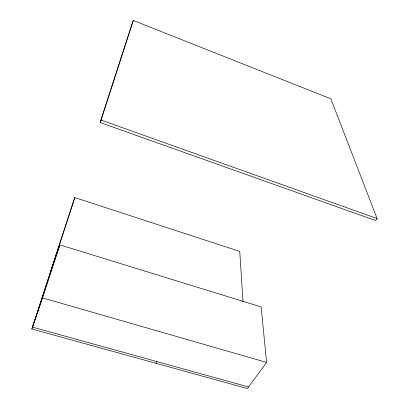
<?xml version="1.0" encoding="UTF-8"?>
<svg xmlns="http://www.w3.org/2000/svg" width="409" height="409" viewBox="0 0 409 409"><rect width="100%" height="100%" fill="white"/><g stroke="black" fill="none" stroke-linecap="round" stroke-linejoin="round"><path stroke-width="0.61" d="M100.164 122.531L133.227 20.45L330.835 98.809L377.139 218.57L375.661 220.563L100.164 122.531L133.227 20.45M31.861 329.015L42.628 297.916L59.867 244.889L261.121 306.914L266.617 362.425L247.394 388.55L31.861 329.015L74.781 197.567L239.746 251.412L243.012 301.714M74.781 197.567L32.51 327.144L248.554 386.975M56.084 254.787L56.703 252.987M50.102 273.217L59.867 244.889M156.033 363.315L156.99 361.617M42.628 297.916L266.617 362.425M101.018 120.047L377.139 218.57"/></g></svg>
